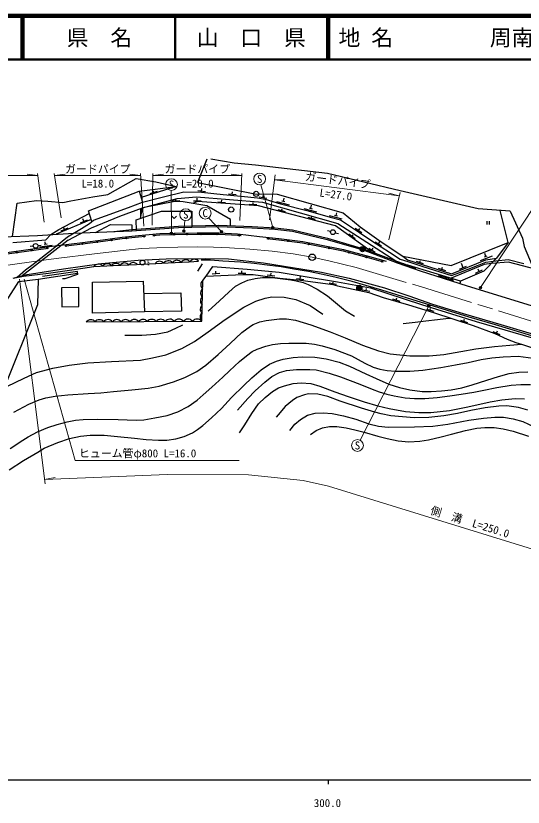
# Model space of a CAD drawing. Units: millimetres, scale not verified. Extents: x 40000 to 680000, y 20000 to 380000.
# Drawn here: x 296482 to 412672, y 198715 to 380000 of the extents above; entities that cross this region are included whole.
import ezdxf
from ezdxf.enums import TextEntityAlignment as Align

# ---------------------------------------------------------------- set-up
doc = ezdxf.new("R2010")
doc.units = ezdxf.units.MM
doc.header["$LTSCALE"] = 1000
doc.linetypes.add('CHAIN', pattern=[18.5, 12, -1.5, 3.5, -1.5])
for name, color, linetype, lineweight in [('M-BGD', 7, 'Continuous', 25), ('M-BGD-EXST', 7, 'Continuous', 25), ('M-BGD-HTXT', 7, 'Continuous', 13), ('M-BMK', 2, 'CHAIN', 13), ('M-BMK-SRVR', 3, 'Continuous', 25), ('M-STR-HTXT', 7, 'Continuous', 13), ('M-STR-STRC', 7, 'Continuous', 25), ('M-TTL', 2, 'Continuous', 140), ('M-TTL-BAND', 7, 'Continuous', 25), ('M-TTL-LINE', 7, 'Continuous', 50)]:
    doc.layers.add(name, color=color, linetype=linetype, lineweight=lineweight)
doc.layers.add('M-TTL-TXT', color=7, linetype='Continuous')
doc.styles.add('@ＭＳ ゴシック', font='')
doc.styles.add('ＭＳ ゴシック', font='')
doc.styles.get('@ＭＳ ゴシック').set_extended_font_data('@MS Gothic')
doc.styles.get('ＭＳ ゴシック').set_extended_font_data('MS Gothic')
pattern_1 = [(45, (0, 0), (-265.16504, 265.16504), []), (135, (0, 0), (-265.16504, -265.16504), [])]

msp = doc.modelspace()

# ---------------------------------------------------------------- hatches: boundary and pattern name
at = {"layer": 'M-BGD'}
for points in [[(376506, 326558, -1), (375306, 326558, -0.41421), (375906, 327158, -0.41421)], [(375755, 317680, -1), (374555, 317680, -0.41421), (375155, 318280, -0.41421)]]:
    msp.add_hatch(color=256, dxfattribs=at).paths.add_polyline_path(points)
h = msp.add_hatch(dxfattribs=at)
h.set_pattern_fill('USER', color=256, style=0, pattern_type=2)
h.set_pattern_definition(pattern_1)
h.paths.add_polyline_path([(386226, 322892), (383885, 323731), (383478, 323884), (383372, 323603), (383781, 323449), (388006, 321936), (388140, 322312)])
h = msp.add_hatch(dxfattribs=at)
h.set_pattern_fill('USER', color=256, style=0, pattern_type=2)
h.set_pattern_definition(pattern_1)
h.paths.add_polyline_path([(393372, 320726), (393222, 320249), (396685, 319161), (396846, 319674)])
at = {"layer": 'M-STR-STRC'}
for points in [[(332331, 330315, -1), (331891, 330076, -1)], [(335167, 330817, -1), (334728, 330578, -1)], [(343794, 330677, -1), (343354, 330438, -1)], [(355529, 331609, -1), (355090, 331369, -1)], [(403130, 317848, -1), (402691, 317609, -1)], [(391264, 313658, -1), (390825, 313419, -1)]]:
    msp.add_hatch(color=256, dxfattribs=at).paths.add_polyline_path(points)

# ---------------------------------------------------------------- linework, layer by layer
at = {"layer": 'M-BGD'}
for p, q in [((327243, 339303), (328914, 339825)), ((328078, 339564), (327961, 339940)), ((338160, 339962), (339900, 339776)), ((339030, 339869), (339090, 340428)), ((345180, 339222), (346922, 339050)), ((346051, 339136), (346106, 339695)), ((332266, 337609), (334015, 337660)), ((333141, 337635), (333132, 337916)), ((337170, 337654), (338920, 337653)), ((338045, 337653), (338045, 338216)), ((342734, 337393), (344480, 337271)), ((343607, 337332), (343637, 337760)), ((350830, 336828), (350859, 337247)), ((352223, 338506), (353945, 338191)), ((353084, 338348), (353185, 338902)), ((356189, 337478), (359093, 336727)), ((357415, 337626), (358093, 337450)), ((357754, 337538), (357938, 338252)), ((349957, 336888), (351703, 336767)), ((356499, 335607), (358193, 335169)), ((357346, 335388), (357446, 335775)), ((362465, 335881), (365351, 335060)), ((363694, 335999), (364368, 335808)), ((364031, 335903), (364227, 336592)), ((363343, 333839), (365037, 333401)), ((364190, 333620), (364285, 333986)), ((368244, 334232), (371143, 333460)), ((369471, 334371), (370148, 334191)), ((369809, 334281), (369970, 334883)), ((313746, 333363), (305748, 329954)), ((311276, 332616), (312886, 333302)), ((312081, 332959), (311861, 333476)), ((404385, 332960), (404385, 332177)), ((404851, 332960), (404851, 332177)), ((306830, 330721), (308440, 331407)), ((307635, 331064), (307489, 331408)), ((368567, 330571), (367836, 330739)), ((369639, 330325), (370370, 330158)), ((372771, 330029), (374188, 329002)), ((374232, 331324), (375690, 330356)), ((374961, 330840), (375272, 331308)), ((308462, 328576), (297910, 320435)), ((303292, 327717), (303222, 328219)), ((373479, 329516), (373719, 329846)), ((378784, 328261), (380263, 327327)), ((379523, 327794), (379824, 328269)), ((300470, 327222), (299727, 327122)), ((301560, 327370), (302303, 327471)), ((301868, 327064), (304840, 327479)), ((302945, 327669), (303638, 327765)), ((377296, 326798), (378758, 325837)), ((378027, 326318), (378336, 326788)), ((402893, 323914), (405672, 325045)), ((403789, 324765), (404437, 325028)), ((404113, 324896), (403859, 325520)), ((339147, 323162), (338120, 321480)), ((383478, 323884), (383372, 323603)), ((398350, 319218), (386226, 322892)), ((388138, 323778), (389806, 323251)), ((388972, 323515), (389092, 323893)), ((398900, 322291), (398516, 323235)), ((341422, 320932), (343170, 321031)), ((342296, 320982), (342264, 321543)), ((347389, 321058), (349139, 321058)), ((348264, 321058), (348264, 321620)), ((354899, 320545), (354985, 321100)), ((393218, 322173), (394887, 321646)), ((394053, 321910), (394222, 322446)), ((398090, 321961), (399711, 322620)), ((401760, 321074), (403363, 321776)), ((402561, 321425), (402336, 321940)), ((354035, 320677), (355764, 320412)), ((360737, 319841), (362473, 319622)), ((361605, 319731), (361675, 320290)), ((368222, 318854), (369944, 318539)), ((369083, 318696), (369139, 319004)), ((375827, 317252), (377539, 316889)), ((376683, 317070), (376775, 317503)), ((382740, 315131), (384420, 314640)), ((383580, 314885), (383738, 315425)), ((390508, 312819), (392183, 312313)), ((391345, 312566), (391464, 312959)), ((398288, 310313), (399951, 309769)), ((399120, 310041), (399261, 310473)), ((405758, 307699), (407350, 306972)), ((406554, 307336), (406787, 307847))]:
    msp.add_line(p, q, dxfattribs=at)
for points in [[(340253, 347148), (338085, 341785), (351243, 339215), (356336, 339150), (371427, 334861), (375304, 331629), (380135, 328194), (385085, 324907), (396207, 322799), (409248, 328094), (407402, 335435)], [(409693, 335284), (402394, 335767), (384538, 339932), (367898, 343842), (351401, 345817), (346459, 346263), (341146, 347148)], [(295751, 329473), (296816, 337066), (301246, 337681), (303830, 337552), (307272, 337212), (309058, 337599), (314091, 338517), (317556, 339057), (324044, 342710), (328548, 341935), (333226, 340876)], [(324737, 339859), (333226, 340876), (325188, 338367)], [(296760, 320139), (298696, 321788), (300444, 323127), (305015, 326668), (308319, 329359), (311501, 331264), (313377, 332441), (314262, 333173), (317019, 334176), (322264, 336066), (325498, 337342), (330335, 338500), (334981, 339674), (339000, 339589), (343936, 339062), (348071, 338654), (351805, 338296), (353574, 337973), (357097, 336952), (363417, 335318), (368438, 333889), (370809, 333258), (375165, 330367), (378216, 328286), (382096, 325837), (384481, 324287), (386268, 323726), (389706, 322570), (396246, 320492), (397922, 321145), (402228, 322820), (404142, 323583), (406391, 323869), (409253, 324196), (412826, 323296)], [(313908, 332880), (313095, 335305), (324737, 339859), (325498, 337342)], [(345613, 331940), (345664, 333352), (340231, 336439), (334829, 337362), (332916, 337470), (325510, 336052), (333465, 338190), (337848, 338524), (352990, 337321), (370219, 332460), (383478, 323884)], [(377829, 326014), (369706, 331904), (352077, 336458), (338054, 337438), (337018, 336988)], [(308462, 328576), (313846, 331407), (320271, 334074), (325510, 336052)], [(325007, 335862), (325030, 333592), (325510, 336052)], [(295770, 328074), (303319, 328698), (304476, 329883), (306301, 331082), (313299, 334697)], [(324088, 330835), (324021, 333237), (329805, 335270), (336758, 335254), (336766, 331568)], [(332232, 334106), (332762, 333576), (333292, 334106)], [(409693, 335284), (412487, 329054), (412883, 327176), (414740, 322796), (417632, 320135), (420638, 319341), (425652, 315157), (428948, 313210), (434327, 308170), (443109, 305774), (444839, 305293), (447814, 304789), (450444, 304359), (461273, 300079), (464362, 299761), (476816, 298456), (484166, 298131), (491400, 292787), (492691, 291935), (497510, 289175), (503168, 283665), (508711, 279349), (515314, 274457), (517679, 272018)], [(314758, 330398), (318194, 332198), (323054, 332101), (323038, 330764)], [(318906, 330581), (323021, 331063), (333703, 331787), (342982, 332035), (350580, 331760), (355863, 331457), (359880, 330942), (367842, 329033), (376119, 326658), (383885, 323731), (386226, 322892)], [(169287, 302905), (179881, 307613), (183152, 308971), (198800, 314983), (204518, 316196), (216965, 318773), (218923, 319258), (224259, 320194), (232711, 321677), (238649, 322550), (244849, 323866), (251122, 325284), (258052, 326799), (262672, 327216), (270500, 327943), (278900, 328685), (286571, 329036), (293404, 329374), (301426, 329713), (309682, 330174)], [(257444, 320368), (267084, 321758), (276172, 323120), (286895, 324651), (294445, 325788), (304203, 327151), (311713, 328088), (316429, 328666), (320824, 329264), (324565, 329642), (329469, 330123), (332772, 330213), (337989, 330315), (343076, 330283), (347267, 330059), (352299, 329478), (356717, 329006), (362216, 328264), (365730, 327607), (371501, 326448), (377481, 324852), (381329, 323781)], [(309682, 330174), (323038, 330764), (333717, 331487), (342981, 331735), (350566, 331460), (355835, 331158), (359826, 330646), (367766, 328742), (376025, 326373), (383781, 323449), (389076, 321552), (399822, 318175), (414529, 313677), (435458, 307011), (466247, 297212), (475007, 294544), (482182, 292229), (484765, 291138), (487094, 290184), (492590, 287689), (499584, 284048), (504192, 281386), (508526, 278503), (511663, 276203)], [(327855, 329663), (329488, 329823), (332779, 329913), (337991, 330015), (343067, 329983), (347241, 329760), (348099, 329661)], [(307996, 327322), (311750, 327791), (316468, 328369), (320859, 328966), (324595, 329343), (326192, 329500)], [(353954, 328999), (356681, 328708), (362168, 327968), (365673, 327312), (371433, 326156), (377402, 324563), (380611, 323669)], [(266418, 321358), (267128, 321461), (276215, 322823), (286939, 324354), (294488, 325491), (303889, 326804)], [(409248, 328094), (406586, 324449), (403692, 321505), (398350, 319218), (398184, 318690)], [(385085, 324907), (386156, 324109), (396266, 320916), (404131, 324114), (406586, 324449)], [(295871, 319910), (299068, 320733), (307399, 322006), (316125, 323267), (324469, 324024), (330874, 324357), (339887, 324403), (345199, 324327), (353183, 323389), (357930, 322676), (366505, 321264), (372789, 319868), (380938, 317655), (386509, 315817), (391939, 313938), (398922, 311844), (407542, 309292), (415250, 306988)], [(295871, 319910), (298273, 320323), (303974, 321042), (309297, 321832), (314378, 322552), (318802, 322768), (324126, 323001), (331342, 323379), (336216, 323649), (338346, 323793)], [(417179, 305900), (406359, 309207), (400301, 310934), (387150, 315020), (380309, 317167), (376613, 318227), (373499, 319167), (369835, 320051), (366765, 320775), (363522, 321430), (360115, 322001), (357217, 322466), (354640, 322831), (351052, 323279), (347930, 323555), (343886, 323834), (341069, 324025), (338965, 324060)], [(405413, 323256), (403735, 323013), (396176, 319877)], [(415726, 321889), (409292, 323580), (405413, 323256)], [(301571, 319660), (310583, 321017), (310570, 321418), (302612, 320304)], [(310583, 321017), (310588, 320751), (307716, 319750), (307135, 319717)], [(312613, 309870), (339110, 310031), (339311, 319337), (340083, 320351), (341617, 322581), (349436, 321973), (356809, 321246), (362292, 320374), (370126, 319027), (377702, 317680), (389414, 313835), (401919, 310005), (416844, 305657)], [(325770, 316427), (334276, 316535), (334424, 312340), (325934, 312179), (314060, 311911), (314020, 319001), (325663, 319225), (325934, 312179)], [(340083, 320351), (348433, 320748), (350814, 320731), (356965, 319921), (361652, 319474), (369059, 318433), (370123, 318117), (373761, 317374), (377349, 316614), (380623, 315457), (386404, 313766), (392142, 312031), (401219, 309057), (406173, 307200), (409034, 305895), (411018, 305201), (412504, 304706), (416904, 303268), (420448, 302471), (425127, 301579), (430094, 300594)], [(340539, 312310), (343115, 314678), (345229, 316728), (346813, 318032), (348207, 318801), (349616, 319409), (351266, 319809), (352995, 320017), (354571, 320058), (355807, 320014), (358219, 319685), (359432, 319505), (360672, 319266), (362252, 318906), (363440, 318442), (365477, 317409), (367822, 315823), (371958, 312407), (374028, 311205)], [(294402, 295081), (298354, 297000), (301234, 298255), (304938, 299282), (308667, 300000), (312997, 300522), (318411, 300832), (325020, 301118), (327808, 301626), (330818, 302344), (334516, 303762), (337378, 305421), (340513, 307600), (344408, 310454), (348731, 313277), (351426, 314632), (353594, 315300), (355130, 315597), (357918, 315585), (360610, 315028), (363856, 313629), (366780, 311686)], [(296003, 289187), (299458, 291001), (301795, 292060), (303357, 292493), (305495, 292872), (308423, 293204), (313077, 293488), (315970, 293663), (318888, 293931), (323029, 294333), (326804, 294665), (329288, 295162), (332588, 296189), (335215, 297182), (337900, 298517), (340030, 299999), (342836, 302409), (345565, 304970), (348258, 307450), (350198, 308900), (350839, 309321), (352377, 309889), (353789, 310204), (356843, 310591), (358508, 310575), (360535, 310260), (364008, 309234), (368507, 307585), (371883, 306245), (375879, 304524), (379563, 303224), (382211, 302580), (384412, 302320), (386739, 302084), (391144, 302138), (394473, 302406), (398394, 303084), (401813, 303708), (406120, 304268), (409596, 304583), (412280, 304781)], [(385172, 309494), (387954, 309805), (390385, 310136), (393031, 310447), (394937, 310626), (396198, 310702)], [(321444, 306813), (325351, 306847), (328497, 307054), (331262, 307607), (333129, 308436), (334719, 309231)], [(295221, 280912), (298095, 282821), (299304, 283590), (301479, 284697), (303805, 285683), (305911, 286402), (308217, 287006), (310178, 287359), (311920, 287518), (315291, 287622), (319905, 287500), (324044, 287407), (325769, 287466), (328333, 287871), (331143, 288458), (333597, 289293), (335912, 290491), (337997, 291988), (339410, 293171), (341394, 294966), (343871, 297198), (345390, 298659), (347703, 300834), (349287, 302107), (350612, 303065), (351772, 303620), (353732, 304305), (355252, 304698), (357098, 304967), (358992, 304983), (363006, 305001), (364884, 304773), (366640, 304422), (369571, 303573), (373332, 302125), (376427, 300420), (378318, 299550), (379869, 299061), (381535, 298726), (383465, 298579), (386723, 298563), (389723, 298825), (393814, 299421), (397174, 300035), (400065, 300614), (403066, 301269), (405483, 301677), (408121, 301913), (411539, 302028), (414952, 301579)], [(294925, 276030), (298202, 278164), (301501, 280076), (302980, 280937), (306064, 282283), (308786, 283165), (311267, 283712), (313536, 283898), (316677, 283906), (319801, 283662), (323683, 283231), (326298, 282972), (329123, 282800), (331070, 282814), (333142, 283089), (335010, 283605), (336920, 284488), (338072, 285209), (339322, 286163), (341306, 287881), (343554, 290063), (345904, 292537), (348673, 295284), (350540, 297042), (352661, 298876), (354571, 300175), (356161, 300882), (357742, 301319), (360026, 301700), (362061, 301874), (364970, 301787), (367549, 301393), (370532, 300624), (372923, 299755), (376640, 298023), (378996, 296882), (381944, 295645), (384314, 294884), (386745, 294315), (389503, 293964), (391611, 293971), (393974, 294057), (396215, 294344), (398611, 294810), (401002, 295435), (404335, 296526), (407047, 297403), (409439, 298042), (411675, 298380), (413729, 298480)], [(347234, 289650), (349620, 292318), (351314, 294072), (353534, 296103), (355122, 297371), (356904, 298324), (358468, 298751), (360723, 298981), (363851, 299012), (365278, 298887), (368229, 298129), (370822, 297319), (375246, 295608), (378091, 294498), (379713, 293871), (381436, 293321), (383113, 292936), (385677, 292522), (387793, 292309), (390161, 292350), (392957, 292540), (395878, 292924), (398435, 293309), (401410, 293801), (403695, 294245), (406677, 294820), (409938, 295388), (412156, 295519), (414328, 295525)], [(347714, 284443), (348917, 286313), (350509, 288888), (352092, 291090), (353561, 292565), (355267, 293913), (356651, 294742), (358021, 295274), (360009, 295778), (361866, 295930), (364011, 295740), (366142, 295170), (369540, 293876), (372584, 292788), (376293, 291601), (379383, 290688), (382019, 290047), (385725, 289370), (388756, 289135), (391556, 289135), (395784, 289571), (400002, 290411), (405108, 291551), (407781, 292030), (410827, 292360), (412940, 292296)], [(413767, 289701), (411629, 290303), (408894, 290671), (407089, 290608), (404006, 290177), (400662, 289556), (397611, 288914), (394534, 288375), (391093, 287962), (387705, 287911), (385043, 288108), (382372, 288368), (380158, 288837), (378694, 289226), (375668, 290133), (370797, 291708), (367967, 292767), (365645, 293319), (363480, 293413), (362586, 293210), (360803, 292551), (359876, 291860), (358160, 290480), (356576, 288632), (356100, 288078)], [(359266, 285007), (360396, 286472), (361642, 287551), (363287, 288489), (365038, 288999), (366903, 289074), (368909, 288935), (371493, 288379), (374357, 287574), (377294, 286547), (379514, 286010), (381762, 285770), (387768, 285839), (391949, 285976), (395453, 286432), (400206, 287346), (403550, 287847), (406164, 288076), (408189, 288041), (410369, 287710), (412629, 287072), (416512, 285267)], [(363930, 284077), (365232, 285023), (366749, 285653), (368309, 285889), (370010, 285889), (372104, 285637), (374145, 285149), (376282, 284588), (379352, 283738), (381489, 283177), (384058, 282651), (386468, 282415), (389015, 282555), (390960, 282865), (393920, 283568), (396249, 284166), (399439, 285018), (402064, 285565), (403890, 285690), (405993, 285698), (408123, 285373), (410378, 284841), (413931, 283738)]]:
    msp.add_lwpolyline(points, dxfattribs=at)
for points in [[(297151, 319117), (301571, 319660), (301408, 313756), (293406, 293778), (285080, 296076), (284948, 300162)], [(306960, 317725), (306981, 313372), (310937, 313404), (310916, 317746)]]:
    msp.add_lwpolyline(points, close=True, dxfattribs=at)
for centre, radius in [((351514, 339211), 600), ((345789, 335614), 600), ((332779, 329913), 150), ((335687, 329970), 150), ((338847, 330009), 150), ((342537, 329986), 150), ((369103, 330448), 550), ((315173, 328210), 150), ((318409, 328633), 150), ((321823, 329064), 150), ((325876, 329469), 150), ((328161, 329693), 150), ((347670, 329710), 150), ((354313, 328961), 150), ((358824, 328419), 150), ((300127, 326279), 150), ((301015, 327296), 550), ((303670, 326773), 150), ((307996, 327322), 150), ((311750, 327791), 150), ((363541, 327711), 150), ((368220, 326801), 150), ((375906, 326558), 600), ((296689, 325799), 150), ((372740, 325807), 150), ((376770, 324731), 150), ((380309, 323753), 150), ((375155, 317680), 600)]:
    msp.add_circle(centre, radius, dxfattribs=at)
for centre, radius, start, end in [((315414, 321852), 1250, 39.66065, 145.92086), ((317411, 321949), 1250, 39.66065, 145.92086), ((319406, 322043), 1250, 39.44195, 145.70216), ((321403, 322131), 1250, 39.38348, 145.64368), ((323402, 322220), 1250, 39.42811, 145.68831), ((329400, 322527), 1250, 39.86799, 146.1282), ((331398, 322633), 1250, 39.95449, 146.21469), ((333396, 322742), 1250, 40.03453, 146.29474), ((335394, 322853), 1250, 40.09351, 146.35372), ((337398, 322978), 1250, 40.73576, 146.99596), ((339989, 318391), 1164, 125.6294, 231.88961), ((339949, 316530), 1164, 125.6294, 231.88961), ((339908, 314669), 1164, 125.6294, 231.88961), ((339868, 312807), 1164, 125.6294, 231.88961), ((339828, 310946), 1164, 125.6294, 231.88961), ((313618, 309126), 1250, 37.21638, 143.47658), ((315618, 309139), 1250, 37.21638, 143.47658), ((317618, 309151), 1250, 37.21638, 143.47658), ((319618, 309163), 1250, 37.21638, 143.47658), ((321618, 309175), 1250, 37.21638, 143.47658), ((323618, 309187), 1250, 37.21638, 143.47658), ((325618, 309199), 1250, 37.21638, 143.47658), ((327618, 309211), 1250, 37.21638, 143.47658), ((329659, 309192), 1302, 37.21638, 143.47658), ((331742, 309205), 1302, 37.21638, 143.47658), ((333825, 309218), 1302, 37.21638, 143.47658), ((335908, 309230), 1302, 37.21638, 143.47658), ((337990, 309243), 1302, 37.21638, 143.47658)]:
    msp.add_arc(centre, radius, start, end, dxfattribs=at)
at = {"layer": 'M-BGD-EXST'}
msp.add_circle((325485, 323470), 550, dxfattribs=at)
at = {"layer": 'M-BGD-HTXT'}
for p, q in [((355310, 331489), (352570, 341310)), ((332111, 330195), (332057, 339997)), ((402911, 317728), (416127, 337675)), ((343574, 330558), (340620, 333696)), ((334947, 330698), (335204, 333136)), ((391045, 313539), (375356, 282767))]:
    msp.add_line(p, q, dxfattribs=at)
for centre in [(332127, 341345), (352332, 342639), (335400, 334471), (339846, 334802), (374721, 281576)]:
    msp.add_circle(centre, 1350, dxfattribs=at)
at = {"layer": 'M-BMK'}
msp.add_lwpolyline([(290028, 322204), (300076, 323634), (305705, 324396), (314483, 325506), (321095, 326221), (325274, 326707), (328794, 326850), (333611, 327031), (338173, 327055), (341722, 327026), (345419, 326820), (350040, 326526), (355156, 326112), (360022, 325510), (364371, 324683), (368184, 323886), (374389, 322321), (389390, 317907), (459740, 296000)], dxfattribs=at)
at = {"layer": 'M-BMK-SRVR'}
msp.add_circle((364371, 324683), 750, dxfattribs=at)
at = {"layer": 'M-STR-HTXT'}
for p, q in [((263276, 343410), (301519, 343410)), ((301519, 343410), (299088, 343752)), ((301451, 343910), (302978, 332722)), ((306854, 333712), (305247, 343910)), ((305326, 343410), (307757, 343752)), ((305326, 343410), (325059, 343410)), ((325059, 343410), (322628, 343752)), ((325028, 343910), (325771, 331792)), ((327730, 332030), (327859, 343910)), ((327854, 343410), (330285, 343752)), ((327854, 343410), (348250, 343410)), ((348250, 343410), (345819, 343752)), ((347817, 333139), (348269, 343848)), ((355873, 343581), (354601, 333230)), ((355732, 342436), (358187, 342462)), ((355732, 342436), (384271, 338726)), ((384271, 338726), (381904, 339379)), ((384467, 339563), (381915, 328678)), ((297338, 319679), (303179, 272770)), ((298397, 319641), (310069, 278114)), ((310069, 278114), (347617, 278114)), ((303055, 273766), (305470, 274206))]:
    msp.add_line(p, q, dxfattribs=at)
msp.add_lwpolyline([(303055, 273766), (331211, 274914), (349771, 274826), (362304, 273584), (368115, 272266), (502052, 230828)], dxfattribs=at)
at = {"layer": 'M-STR-STRC'}
for centre in [(332111, 330195), (334947, 330698), (343574, 330558), (355310, 331489), (402911, 317728), (391045, 313539)]:
    msp.add_circle(centre, 250, dxfattribs=at)
at = {"layer": 'M-TTL'}
msp.add_line((680000, 380000), (40000, 380000), dxfattribs=at)
at = {"layer": 'M-TTL-BAND'}
for p, q in [((40000, 205000), (579000, 205000)), ((368000, 205000), (368000, 204000))]:
    msp.add_line(p, q, dxfattribs=at)
at = {"layer": 'M-TTL-LINE'}
for p, q in [((297750, 380000), (297750, 370000)), ((298250, 380000), (298250, 370000)), ((333000, 380000), (333000, 370000)), ((367750, 380000), (367750, 370000)), ((368250, 380000), (368250, 370000)), ((40000, 370000), (680000, 370000))]:
    msp.add_line(p, q, dxfattribs=at)

# ---------------------------------------------------------------- texts
at = {"layer": 'M-BGD-EXST', "style": '@ＭＳ ゴシック', "width": 0.5}
msp.add_text('E', height=1320, dxfattribs=at).set_placement((326876, 323492), align=Align.MIDDLE_CENTER)
at = {"layer": 'M-BGD-HTXT', "style": 'ＭＳ ゴシック'}
for s, p in [('S', (352332, 342639)), ('S', (332127, 341345)), ('S', (335400, 334471)), ('C', (339846, 334802)), ('S', (374721, 281576))]:
    msp.add_text(s, height=1833, dxfattribs=at).set_placement(p, align=Align.MIDDLE_CENTER)
at = {"layer": 'M-STR-HTXT', "style": 'ＭＳ ゴシック'}
for s, p in [('ガードパイプ', (315247, 343421)), ('ガードパイプ', (338039, 343421)), ('L=18.0', (315247, 340113)), ('L=20.0', (338039, 340113))]:
    msp.add_text(s, height=1833, dxfattribs=at).set_placement(p, align=Align.BOTTOM_CENTER)
for s, rotation, p in [('ガードパイプ', 352.593, (370016, 340814)), ('L=27.0', 352.593, (369597, 337593)), ('側\u3000溝\u3000L=250.0', 342.809, (400055, 262643))]:
    msp.add_text(s, height=1833, rotation=rotation, dxfattribs=at).set_placement(p, align=Align.BOTTOM_CENTER)
msp.add_text('ヒューム管φ800 L=16.0', height=1833, dxfattribs=at).set_placement((337798, 278306), align=Align.BOTTOM_RIGHT)
at = {"layer": 'M-TTL-BAND', "style": 'ＭＳ ゴシック'}
msp.add_text('300.0', height=1833, dxfattribs=at).set_placement((367844, 198195), align=Align.BOTTOM_CENTER)
at = {"layer": 'M-TTL-TXT', "style": 'ＭＳ ゴシック'}
for s, p in [('県\u3000名', (315625, 375000)), ('山\u3000口\u3000県', (350375, 375000))]:
    msp.add_text(s, height=3666, dxfattribs=at).set_placement(p, align=Align.MIDDLE_CENTER)
for s, p in [('地 名', (370380, 375000)), ('周南市大字大潮', (405024, 375000))]:
    msp.add_text(s, height=3666, dxfattribs=at).set_placement(p, align=Align.MIDDLE_LEFT)

doc.saveas('drawing.dxf')
